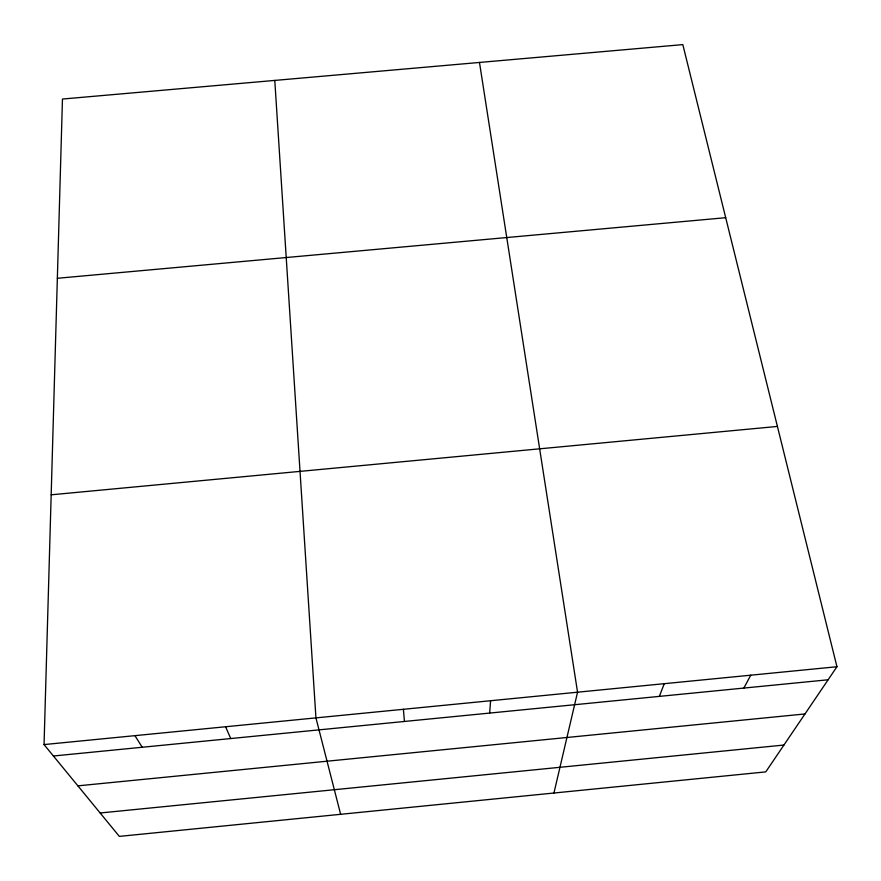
<?xml version="1.0" encoding="UTF-8"?>
<svg xmlns="http://www.w3.org/2000/svg" width="881" height="881" viewBox="0 0 881 881"><rect width="100%" height="100%" fill="white"/><g stroke="black" fill="none" stroke-linecap="round" stroke-linejoin="round"><path stroke-width="1.32" d="M44.05 744.577L62.463 99.046L682.819 44.612L836.95 666.73L765.754 771.888L119.331 836.388L44.05 744.577L836.95 666.73M489.649 713.081L490.596 700.736M553.94 793.021L577.551 692.191L479.484 62.452M659.351 696.386L664.263 683.678M743.85 688.072L750.733 675.198M53.411 755.997L828.118 679.78M77.891 785.852L804.981 713.951M100.148 812.987L783.936 745.04M51.175 494.803L777.416 426.437M57.342 278.286L725.702 217.695M134.947 735.646L142.204 747.264M225.58 726.748L230.734 738.553M340.639 814.308L315.938 717.883L274.784 80.413M403.388 709.293L404.445 721.462"/></g></svg>
